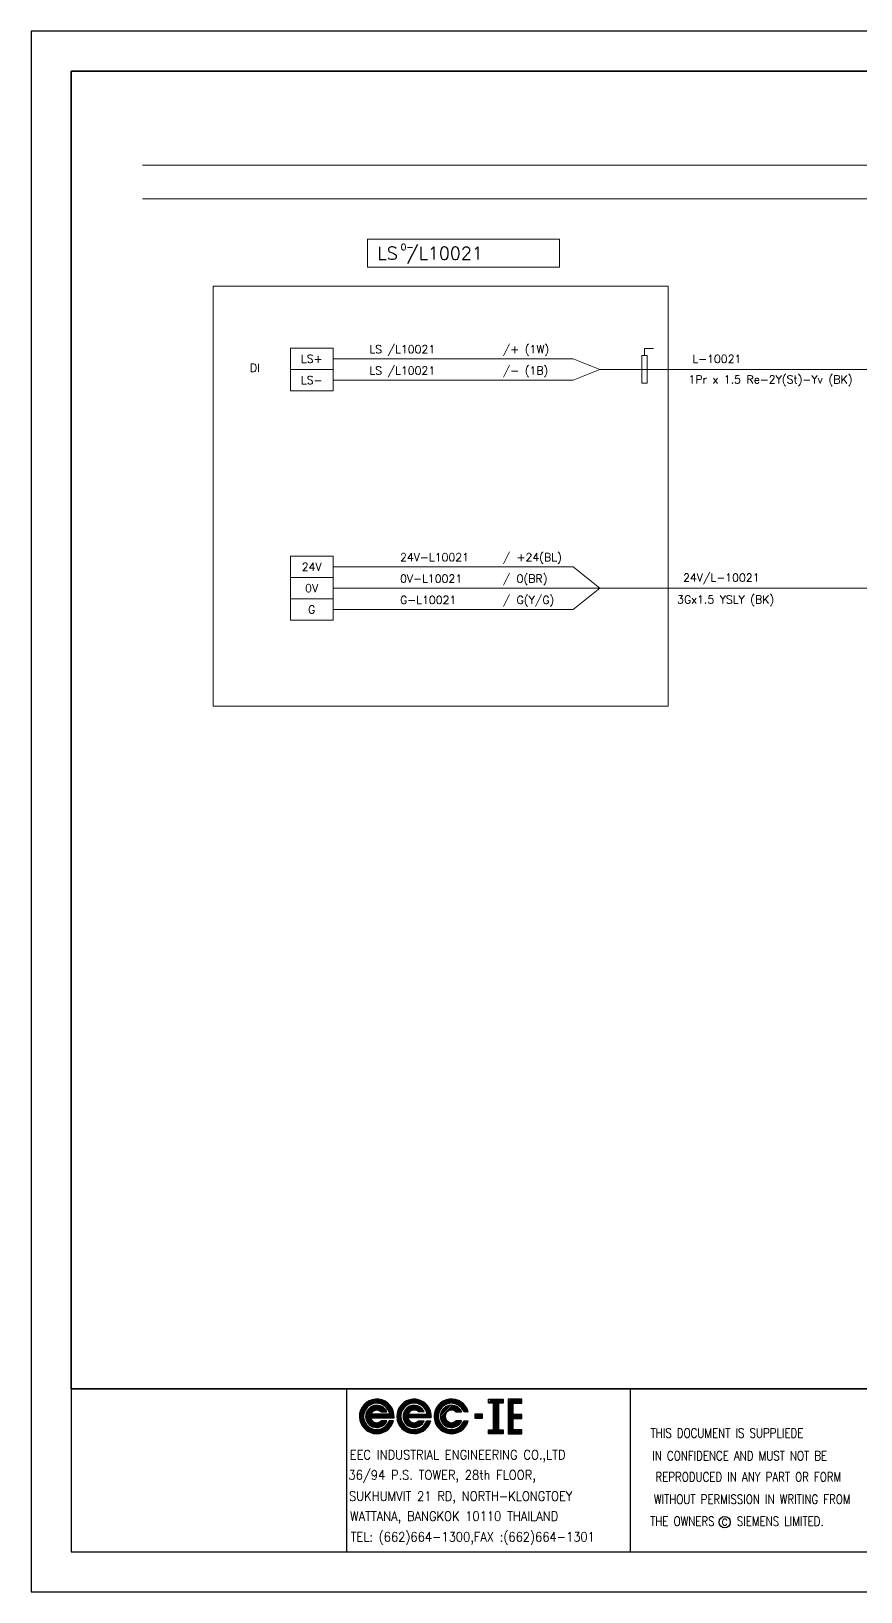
# Model space of a CAD drawing. Header units: millimetres. Extents: x -14942 to 24072, y -50285 to 2207.
# Drawn here: x 3706 to 3861.5, y -3573.9 to -3281.4 of the extents above; entities that cross this region are included whole.
import ezdxf
from ezdxf.enums import TextEntityAlignment as Align

# ---------------------------------------------------------------- set-up
doc = ezdxf.new("R2010")
doc.units = ezdxf.units.MM
doc.header["$MEASUREMENT"] = 0
doc.layers.get('0').update_dxf_attribs({"linetype": 'CONTINUOUS'})
for name, color, linetype in [('52049_PAPER A4$0$Frame_A1', 253, 'CONTINUOUS'), ('BORDER', 3, 'CONTINUOUS'), ('INSTRU', 4, 'CONTINUOUS'), ('LINE', 3, 'CONTINUOUS'), ('TEXT', 2, 'CONTINUOUS')]:
    doc.layers.add(name, color=color, linetype=linetype)
doc.styles.add('52049_PAPER A4$0$Romans-title', font='romans.shx')
doc.styles.add('ROMANS', font='romans')

# ---------------------------------------------------------------- blocks, each defined once
blk = doc.blocks.new('52049_PAPER A4$0$eec-ie')
at = {"layer": '52049_PAPER A4$0$Frame_A1', "color": 0, "lineweight": -3}
for p, q in [((0.6485929079663038, 0.5706343853398721), (0.9550872653126135, 0.8771287426861818)), ((0.7728047919345045, 0.6168877466825506), (1.031001835401185, 0.8750847901483212)), ((4.692945939384572, 0.4831857175904588), (5.084682481015989, 0.874922259221421)), ((4.878229202019156, 0.590510457599521), (5.164823706788411, 0.8771049623683211)), ((-0.00451585047358094, -0.0824743731000126), (0.3019785069018326, 0.2240199842754009)), ((-0.002471897935720335, -0.1583889431885837), (0.2557251455586993, 0.09980810030629073)), ((0, 0), (0.8726128922135103, 0.8726128922126009)), ((0.00480491875714506, -0.2290706491212404), (0.2360510255821282, 0.002175457703742723)), ((0.01329811135428827, 0.09125663398026518), (0.7813562582332452, 0.8593147808578578)), ((0.03967163325251022, 0.1955886785035545), (0.6770242137090463, 0.8329412589600906)), ((0.09003907176156645, 0.3239146396381329), (0.5486982525753774, 0.7825738204510344)), ((0.2560834654996142, 0.5679175560026124), (0.3046953362108979, 0.6165294267129866)), ((0.3447616976900463, -0.1229894380649057), (0.9956023303166148, 0.5278511945607534)), ((0.3461659298918676, -0.04362668323665275), (0.9162395754879071, 0.5264469623589321)), ((0.3520730389336677, -0.1936366194477159), (1.06624951169897, 0.5205398533171319)), ((0.3608043201593318, 0.04897022965542419), (0.8236426625962849, 0.5118085720914678)), ((0.3659274164569979, -0.2577407645494532), (0.6640162410467383, 0.04034806003892299)), ((0.3850962112273919, -0.3165304924059456), (0.7419747636722605, 0.04034806003892299)), ((0.4021650798185874, 0.1682895119411114), (0.7043233803105977, 0.4704478124322122)), ((0.4088218208466969, -0.3707634054117079), (0.8199332862977826, 0.04034806003892299)), ((1.691721619122291, 0.04034806003892299), (0.6400535478232996, 0.04034806003892299)), ((0.6843779620362511, -0.1731657868476759), (0.8978918089242143, 0.04034806003892299)), ((0.7623364846617733, -0.1731657868476759), (0.9758503315497364, 0.04034806003892299)), ((0.8402950072872954, -0.1731657868476759), (1.053808854175259, 0.04034806003892299)), ((0.8690633083097055, 0.2453951273027997), (1.130353656801162, 0.5066854757942565)), ((0.870437434537962, 0.6365618666595765), (1.101683541334296, 0.8678079734563653)), ((0.9182535299141819, -0.1731657868476759), (1.13176737680169, 0.04034806003892299)), ((0.9546341039858817, 0.642800013481974), (1.167997406480026, 0.8561633159761186)), ((0.9607815719582504, 0.259154868324913), (1.189143384656745, 0.4875166810234077)), ((0.996212052539704, -0.1731657868476759), (1.209725899427212, 0.04034806003892299)), ((1.029991681415595, 0.6401990682861651), (1.230541353862463, 0.8407487407321241)), ((1.032631722949645, 0.2530464966912405), (1.243376297663417, 0.4637910714045574)), ((1.074170575165226, -0.1731657868476759), (1.287684422052735, 0.04034806003892299)), ((1.093363898225107, 0.2358201493398155), (1.293539354370296, 0.4359956054850045)), ((1.098766896600864, 0.6310157608450027), (1.289745691740336, 0.8219945559849293)), ((1.14599580361164, 0.2104935321012817), (1.339945934163552, 0.4044436626527386)), ((1.152129097791658, -0.1731657868476759), (1.365642944679166, 0.04034806003892299)), ((1.162260191540554, 0.6165505331591703), (1.345928718786126, 0.8002190604047428)), ((1.191864365139736, 0.1784035710043099), (1.382786417610077, 0.3693256234728324)), ((1.21781274904879, 0.1547382640565047), (1.537773972732793, 0.1547382640565047)), ((1.22129324828984, 0.5976250672820242), (1.399329938976734, 0.7756617579698286)), ((1.23008762041718, -0.1731657868476759), (1.443601467304688, 0.04034806003892299)), ((1.246157580817908, 0.1547382640565047), (1.422154668049188, 0.3307353512882401)), ((1.276414784217195, 0.5747880805847672), (1.450130908537176, 0.7485042049038384)), ((1.308046143042702, -0.1731657868476759), (1.521559989930211, 0.04034806003892299)), ((1.32411610344343, 0.1547382640565047), (1.45805995648243, 0.2886821170950498)), ((1.328002349751387, 0.5484171234929818), (1.498468795479312, 0.718883569220452)), ((1.376317478696819, 0.5187737298119828), (1.544445398061725, 0.6869016491773436)), ((1.386004665668679, -0.1731657868476759), (1.599518512556642, 0.04034806003892299)), ((1.402074626068952, 0.1547382640565047), (1.490428099739802, 0.2430917377259902)), ((1.421537315756723, 0.4860350442468189), (1.58813318015109, 0.6526309086411857)), ((1.463773156038769, 0.4503123619024336), (1.629579235687743, 0.6161184415523167)), ((1.463963188294201, -0.1731657868476759), (1.677477035182164, 0.04034806003892299)), ((1.480033148695838, 0.1547382640565047), (1.519092153927886, 0.1937972692885523)), ((1.503080951174525, 0.4116616344126669), (1.668807720362565, 0.5773884036007075)), ((1.539466267342505, 0.3700884279542151), (1.70582105524818, 0.5364432158612544)), ((1.541921710919723, -0.1731657868476759), (1.898023428821034, 0.18293593105318)), ((1.572884766819243, 0.3255484048058861), (1.740600045824976, 0.4932636838111648)), ((1.603238313583461, 0.2779434289441269), (1.773102930284949, 0.4478080456456155)), ((1.61988023354661, -0.1731657868476759), (1.914223189301993, 0.1211771689077068)), ((1.630365871918912, 0.2271124646540557), (1.803263244546542, 0.4000098372816865)), ((1.654027098172264, 0.1728151682818861), (1.830986240102902, 0.3497743102116146)), ((1.67387431159159, 0.1147038590752345), (1.856143378349771, 0.2969729258338702)), ((1.689404022608414, 0.05227504746562772), (1.878564091055523, 0.2414351159122816)), ((1.697838756172132, -0.1731657868476759), (1.926762124163361, 0.05575758114264318)), ((2.092374958390792, -0.09046367513292353), (2.374217752046206, 0.1913791185224909)), ((2.09501366644372, -0.1657834897050634), (2.336835638719094, 0.07603848256894707)), ((2.096163632118987, -0.008716478779206227), (2.51289343481676, 0.4080133239194765)), ((2.10850294957072, 0.08158136129895865), (2.883163298647105, 0.856241710375798)), ((2.13343797911557, 0.184474913469785), (2.780269746476733, 0.8313066808304939)), ((2.180952171350327, 0.3099476283305194), (2.654797031615999, 0.7837924885961911)), ((2.31086684350521, 0.5178208231109238), (2.44692383683514, 0.6538778164422183)), ((2.442117673015673, -0.1305135736365628), (3.095258233567165, 0.5226269869144744)), ((2.44249330756702, -0.05217941646060353), (3.016924076389842, 0.5222513523631278)), ((2.45022511684374, -0.2003646524344731), (2.775893662897033, 0.1253038936192752)), ((2.455573226194701, 0.03885902479487413), (2.925885635135273, 0.5091714337340818)), ((2.464752782700998, -0.2637955092041011), (2.764072914438202, 0.0355246225344672)), ((2.484524793625496, -0.3219820209042155), (2.842031437065089, 0.0355246225344672)), ((2.493429487400135, 0.1546738086253754), (2.810070851304772, 0.4713151725300122)), ((2.556731336005669, 0.4518512251079301), (2.973461138725725, 0.8685810278275312)), ((2.716122987803828, -0.1683423493523151), (2.919989959690611, 0.0355246225344672)), ((2.725059282185612, 0.0355246225344672), (3.789632398928916, 0.0355246225344672)), ((2.7733655414022, 0.590526907878484), (3.055208335079442, 0.8723697015548169)), ((2.79408151043026, -0.1683423493523151), (2.997948482316133, 0.0355246225344672)), ((2.839440766304506, 0.1888509970258383), (3.165109312364621, 0.514519543085953)), ((2.872040033055782, -0.1683423493523151), (3.075907004942565, 0.0355246225344672)), ((2.888706177355743, 0.6279090212065057), (3.130528149651582, 0.8697309935023441)), ((2.949998555681304, -0.1683423493523151), (3.153865527568087, 0.0355246225344672)), ((2.98252507868483, 0.643769399910525), (3.200698554023802, 0.8619428752490421)), ((2.984803988393196, 0.2562556964894611), (3.228540169132884, 0.4999918772291494)), ((3.027957078306827, -0.1683423493523151), (3.231824050193609, 0.0355246225344672)), ((3.064420536808484, 0.6477063354077472), (3.266556949285132, 0.8498427478853046)), ((3.070359795527111, 0.2638529809973988), (3.286726680834363, 0.4802198663046511)), ((3.105915600932803, -0.1683423493523151), (3.309782572819131, 0.0355246225344672)), ((3.138168334235161, 0.6434956102075375), (3.328684123646781, 0.8340113996200671)), ((3.139377158543084, 0.2549118213883048), (3.340396262733066, 0.4559309255773769)), ((3.183874123558326, -0.1683423493523151), (3.387741095445563, 0.0355246225344672)), ((3.198294130766499, 0.2358702709852878), (3.390015987297375, 0.4275921275157089)), ((3.205717414848095, 0.6330861681963142), (3.387498941121521, 0.8148676944683757)), ((3.249568785626252, 0.2091864032190642), (3.43588429765623, 0.3955019152490422)), ((3.261832646183848, -0.1683423493523151), (3.465699618071085, 0.0355246225344672)), ((3.268222809034341, 0.6176330397565835), (3.443311567958517, 0.7927217986798496)), ((3.294318794419269, 0.1759778893874682), (3.478178794370251, 0.3598378893366316)), ((3.622490847626068, 0.159561701552775), (3.311944959493303, 0.159561701552775)), ((3.326427045790297, 0.5978787538851975), (3.496355398141532, 0.7678071062364324)), ((3.339791168810734, -0.1683423493523151), (3.543658140696607, 0.0355246225344672)), ((3.355861129211917, 0.159561701552775), (3.516980922492166, 0.320681494834389)), ((3.380831320063407, 0.5743245055336956), (3.546807147781692, 0.7403003332519802)), ((3.417749691436256, -0.1683423493523151), (3.621616663323039, 0.0355246225344672)), ((3.431782460271734, 0.547317123116045), (3.594799944865372, 0.7103346077101378)), ((3.433819651837439, 0.159561701552775), (3.552286393906343, 0.2780284436221336)), ((3.479520903715638, 0.5170970439339726), (3.64043203363326, 0.6780081738515946)), ((3.495708214061779, -0.1683423493523151), (3.699575185948561, 0.0355246225344672)), ((3.511778174462961, 0.159561701552775), (3.584004652405383, 0.2317881794951973)), ((3.524208513135818, 0.4838261307286302), (3.683772583082828, 0.6433902006756398)), ((3.565944927010605, 0.4476040219769857), (3.724865471682278, 0.606524566648659)), ((3.57366673668821, -0.1683423493523151), (3.777533708574083, 0.0355246225344672)), ((3.589736697088483, 0.159561701552775), (3.611947218126716, 0.1817722225905527)), ((3.604776710061742, 0.4084772824035099), (3.763731560336055, 0.5674321326769132)), ((3.640701396621353, 0.366443446338053), (3.800369738642075, 0.5261117883574116)), ((3.651625259313732, -0.1683423493523151), (3.989132849931593, 0.1691652412664553)), ((3.673667280206246, 0.3214508072960598), (3.834756869753164, 0.4825403968425235)), ((3.703568905998964, 0.2733939104637102), (3.866846627342966, 0.4366716318063482)), ((3.729583781939255, -0.1683423493523151), (4.004605753831129, 0.1066796225395592)), ((3.73023730949717, 0.2221037913350301), (3.896567084897924, 0.3884335667362393)), ((3.753422743970532, 0.1673307031833247), (3.923816753117535, 0.3377247123289635)), ((3.772765316118239, 0.1087147527041452), (3.948458524255329, 0.2844079608412358)), ((3.787744158839814, 0.0457350728001984), (3.970310603142934, 0.228301517104228)), ((3.807542304565231, -0.1683423493523151), (4.016296884913572, 0.0404122309964805)), ((4.179771465225713, -0.1079472791952867), (4.466365969994513, 0.1786472255744229)), ((4.181954168371703, -0.02780605342286435), (4.573690710002666, 0.3639304882080978)), ((4.183644786062359, -0.1820324809841622), (4.43159588105982, 0.06591861401375354)), ((4.19204755471128, 0.06024585554223449), (4.99663057205089, 0.8648288728818443)), ((4.213440880892449, 0.1595977043489256), (4.897278723244199, 0.8434355467006753)), ((4.253816503341113, 0.2779318494240215), (4.778944578170012, 0.8030599242520111)), ((4.343489244121884, 0.4455631128312234), (4.61131331476281, 0.7133871834712409)), ((4.528810110472932, -0.0707427244506107), (5.127619152047373, 0.5280663171233755)), ((4.530590837057389, -0.1469205204921309), (5.203796948088893, 0.526285590540283)), ((4.538345450803718, 0.01675113850524212), (5.040125289090611, 0.5185309767930448)), ((4.540220422959464, -0.2152494572155774), (4.856606544649367, 0.1011366644743248)), ((4.568020902477656, 0.1243851128056122), (4.932491314790695, 0.488855525120016)), ((4.69042442364389, 0.3247471565973683), (4.732129270998939, 0.366452003951963)), ((4.955739763121528, 0.2002698829464862), (5.27212588481234, 0.5166560046372979)), ((4.990957813579826, 0.6252805465337588), (5.238908908576832, 0.873231641530765)), ((5.08341716529776, 0.6397813756257165), (5.308082639784061, 0.8644468501115625)), ((5.086707589656726, 0.2532791868561617), (5.334385532928536, 0.5009571301270626)), ((5.164378503753142, 0.6427841914546661), (5.373107376485677, 0.8515130641881115)), ((5.170088984664744, 0.2587020592382032), (5.391617471328573, 0.480230545901577)), ((5.237396359078502, 0.6378435241549596), (5.434518049986764, 0.8349652150627662)), ((5.237781867086596, 0.2484364190340784), (5.444475578477068, 0.4551301304245499)), ((5.295646037558072, 0.2283420668791223), (5.493382306857711, 0.4260783361796712)), ((5.304330297251909, 0.6268189397023889), (5.492703593115948, 0.8151922355673378)), ((5.345965940263341, 0.2007034469588689), (5.538606702690231, 0.3933442093857593)), ((5.36629055258436, 0.6108206724102274), (5.547953622398381, 0.79248374222243)), ((5.389771520812246, 0.1665505048822524), (5.580305497845984, 0.3570844819159902)), ((5.402076284394298, 0.1547382640565047), (5.722037508078756, 0.1547382640565047)), ((5.423993766013609, 0.5905653632125905), (5.600486824815107, 0.7670584220149976)), ((5.455917802612021, 0.1547382640565047), (5.618544141824259, 0.3173646032691977)), ((5.4779244390038, 0.566537513577714), (5.650469009600783, 0.7390820841728782)), ((5.528417557318789, 0.5390721092653621), (5.698024953742788, 0.7086795056902702)), ((5.533876325238452, 0.1547382640565047), (5.653304973639479, 0.2741669124579857)), ((5.575704355381276, 0.5084003847023268), (5.7432463124278, 0.6759423417488506)), ((5.611834847863975, 0.1547382640565047), (5.684485051613592, 0.2273884678052127)), ((5.619938863729658, 0.4746763704242767), (5.786196898841808, 0.6409344055382462)), ((5.661213425286405, 0.4379924093564114), (5.826916101522329, 0.6036950855914256)), ((5.689793370489497, 0.1547382640565047), (5.711882988101024, 0.1768278816680322)), ((5.699567196886164, 0.3983876583297388), (5.865420889720099, 0.564241351164128)), ((5.734989577165834, 0.3558515159829767), (5.901706653180099, 0.5225685919976968)), ((5.767419288806195, 0.3103227049987254), (5.935746975415896, 0.4786503916075162)), ((5.796738923351768, 0.2616838169187758), (5.967492313984621, 0.4324372075516294)), ((5.822763761590977, 0.2097501325315534), (5.996867429897975, 0.3838538008385513)), ((6.090222124851607, 0.1547382640565047), (5.845047153671658, 0.1547382640565047)), ((5.845710415740996, 0.1547382640565047), (6.023767241814312, 0.3327950901293661)), ((5.923668938366518, 0.1547382640565047), (6.048050536819574, 0.2791198625091056)), ((6.001627460993404, 0.1547382640565047), (6.069530575311546, 0.2226413783746466)), ((6.079585983618927, 0.1547382640565047), (6.087960942368227, 0.163113222805805)), ((6.900908140141837, 0.03717796555793029), (6.459908140144762, 0.03717796555793029)), ((6.459908140144762, 0.03717796555793029), (6.459908140144762, -0.1833220344360598)), ((6.459908140144762, -0.01064923779904348), (6.507735343501736, 0.03717796555793029)), ((6.459908140144762, -0.08860776042456564), (6.585693866127258, 0.03717796555793029)), ((6.459908140144762, -0.1665662830509973), (6.66365238875278, 0.03717796555793029)), ((6.521110911384312, -0.1833220344360598), (6.741610911378302, 0.03717796555793029)), ((6.599069434009834, -0.1833220344360598), (6.819569434004279, 0.03717796555793029)), ((6.677027956635357, -0.1833220344360598), (6.897527956629801, 0.03717796555793029)), ((6.900908140141837, -0.1833220344360598), (6.900908140141837, 0.03717796555793029)), ((7.23165814013737, 0.683142239568042), (7.412568866118818, 0.8640529655494902)), ((7.270027388749895, 0.6435529655555001), (7.49052738874434, 0.8640529655494902)), ((7.347985911375417, 0.6435529655555001), (7.568485911370772, 0.8640529655494902)), ((7.42594443400094, 0.6435529655555001), (7.646444433996294, 0.8640529655494902)), ((7.503902956627826, 0.6435529655555001), (7.724402956621816, 0.8640529655494902)), ((7.507283140134859, 0.5689746264370115), (7.802361479247793, 0.8640529655494902)), ((7.507283140134859, 0.4910161038105798), (7.880320001873315, 0.8640529655494902)), ((7.507283140134859, 0.4130575811850576), (7.958278524498837, 0.8640529655494902)), ((7.507283140134859, 0.335099058558626), (7.782908140131894, 0.6107240585561158)), ((7.507283140134859, 0.2571405359340133), (7.782908140131894, 0.5327655359305936)), ((7.507283140134859, 0.1791820133075817), (7.782908140131894, 0.454807013304162)), ((7.507283140134859, 0.10122349068115), (7.782908140131894, 0.3768484906795493)), ((7.507283140134859, 0.02326496805562783), (7.782908140131894, 0.2988899680531176)), ((7.507283140134859, -0.05469355456989433), (7.782908140131894, 0.2209314454275955)), ((7.507283140134859, -0.1326520771954165), (7.782908140131894, 0.1429729228011638)), ((7.507283140134859, -0.2106105998218482), (7.782908140131894, 0.06501440017473215)), ((7.815737047130824, 0.6435529655555001), (8.036237047125724, 0.8640529655494902)), ((7.893695569756346, 0.6435529655555001), (8.05853314012893, 0.8083905359280834)), ((7.971654092382323, 0.6435529655555001), (8.05853314012893, 0.7304320133025612)), ((8.0496126150083, 0.6435529655555001), (8.05853314012893, 0.6524734906761296)), ((8.334158140125965, 0.4603473549186674), (8.737863750758152, 0.8640529655494902)), ((8.334158140125965, 0.5383058775450991), (8.65990522813172, 0.8640529655494902)), ((8.334158140125965, 0.3823888322922357), (8.815822273383674, 0.8640529655494902)), ((8.334158140125965, 0.6942229227961434), (8.50398818288022, 0.8640529655494902)), ((8.334158140125965, 0.6162644001697117), (8.581946705505743, 0.8640529655494902)), ((8.334158140125965, 0.3044303096667136), (8.609783140123909, 0.5800553096642034)), ((8.334158140125965, 0.2264717870411914), (8.609783140123909, 0.5020967870386812)), ((8.334158140125965, 0.1485132644156693), (8.609783140123909, 0.4241382644122496)), ((8.334158140125965, 0.0705547417892376), (8.609783140123909, 0.3461797417858179)), ((8.334158140125965, -0.007403780836284568), (8.609783140123909, 0.2682212191612052)), ((8.334158140125965, -0.08536230346180673), (8.609783140123909, 0.1902626965347736)), ((8.334158140125965, -0.1633208260882384), (8.609783140123909, 0.1123041739092514)), ((8.334158140125965, -0.2412793487137606), (8.609783140123909, 0.03434565128281974)), ((8.334158140125965, -0.3971963939657144), (8.740969999656954, 0.009615465564820624)), ((8.334158140125965, -0.3192378713401922), (8.663011477030523, 0.009615465564820624)), ((8.334158140125965, -0.4751549165912365), (8.818928522282476, 0.009615465564820624)), ((8.673280796015206, 0.6435529655555001), (8.893780796009196, 0.8640529655494902)), ((8.676387044905823, -0.2108845344382644), (8.896887044907999, 0.009615465564820624)), ((8.751239318640728, 0.6435529655555001), (8.971739318635628, 0.8640529655494902)), ((8.754345567531345, -0.2108845344382644), (8.97484556753443, 0.009615465564820624)), ((8.82919784126625, 0.6435529655555001), (9.04969784126115, 0.8640529655494902)), ((8.832304090157322, -0.2108845344382644), (9.052804090159952, 0.009615465564820624)), ((8.907156363892682, 0.6435529655555001), (9.105908140119936, 0.8423047417827547)), ((8.985114886518204, 0.6435529655555001), (9.105908140119936, 0.7643462191563231)), ((9.063073409143726, 0.6435529655555001), (9.105908140119936, 0.6863876965317104)), ((0.01644957623648224, -0.2953845142665159), (0.2298128787588212, -0.08202121174417698)), ((0.03186415148047672, -0.3579284616489531), (0.2324138239555396, -0.1573787891747997)), ((0.05061833622767153, -0.4171327995281899), (0.2415971313953378, -0.2261540043600689)), ((0.07239383180785808, -0.4733158265735256), (0.2560623590816249, -0.2896472992988492)), ((0.09695113424277224, -0.5267170467641336), (0.2749878249587709, -0.3486803560481349)), ((0.1241086873087625, -0.577518016324575), (0.2978248116564828, -0.4038018919763999)), ((0.1537293229930583, -0.6258559032658013), (0.3241957687478134, -0.4553894575110462)), ((0.1857112430361667, -0.6718325058491246), (0.3538391624288124, -0.5037045864564789)), ((0.2199819835714152, -0.7155202879384888), (0.3865778479948858, -0.5489244235159276)), ((0.2564944506611937, -0.7569663434760514), (0.4223005303392711, -0.5911602637970645)), ((0.2952244886123481, -0.7961948281499645), (0.4609512578290378, -0.6304680589337295)), ((0.3361696763522559, -0.8332081630360335), (0.50252446428658, -0.6668533751017094)), ((0.379349208401436, -0.8679871536123756), (0.5470644874349091, -0.700271874577993)), ((0.4248048465678949, -0.9004900380723484), (0.5946694632975777, -0.7306254213426655)), ((0.4366172867657951, -0.4209264621185866), (0.6367927429109841, -0.2207510059733977)), ((0.4681692295980611, -0.4673330419127524), (0.6621193601495179, -0.2733829113603861)), ((0.4726030549309144, -0.9306503523339416), (0.645500427587649, -0.7577529796781164)), ((0.5032872687779673, -0.5101735253583684), (0.6942093212464897, -0.3192514728889364)), ((0.5228385820005315, -0.9583733478903014), (0.6997977239598185, -0.781414205931469)), ((0.5418775409630143, -0.5495417757983887), (0.7325017710572865, -0.3589175457045712)), ((0.5756399663791854, -0.9835304861371696), (0.7579090331664702, -0.8012614193503396)), ((0.5839307751566594, -0.5854470642316301), (0.7769443385932391, -0.3924335007950503)), ((0.6223133176536066, -0.1731657868476759), (1.935215474263259, -0.1731657868476759)), ((0.6295211545248094, -0.6178152074890022), (0.8279710936267293, -0.4193652683870823)), ((0.6311777763003192, -1.005951198842013), (0.8203378447751675, -0.8167911303671644)), ((0.6788156229622473, -0.6464792616770865), (0.8867002439474163, -0.4385946406919174)), ((0.6896769611603304, -1.025410536608433), (0.8878315411466247, -0.8272559566230484)), ((0.7320965243270621, -0.6711568829387033), (0.9556179994788181, -0.4476354077869473)), ((0.751435723304894, -1.041610297089392), (0.9615552671066325, -0.8314907532876532)), ((0.7898054422175846, -0.6914064876737029), (1.041312806296446, -0.4398991235948415)), ((0.8168553110699577, -1.05414923195076), (1.043480932875354, -0.8275236101444534)), ((0.8526266472254065, -0.7065438052914033), (1.193599835671193, -0.3655706168456163)), ((0.8864892773472093, -1.06247378829903), (1.13744756977394, -0.8115154958713902)), ((0.9216557088839181, -0.7154732662584138), (1.293782803795693, -0.3433461713466386)), ((0.9611301480172187, -1.065791440253633), (1.253318624321309, -0.7736029639499975)), ((0.9987832060642177, -0.7163042917045459), (1.371741326421215, -0.3433461713466386)), ((1.04197528304303, -1.062904827854254), (1.761533939550191, -0.3433461713466386)), ((1.087762313973144, -0.7052837064211417), (1.449699849047647, -0.3433461713466386)), ((1.130983945236039, -1.051854688287676), (1.839492462175713, -0.3433461713466386)), ((1.198567513160924, -0.6724370298588838), (1.527658371673169, -0.3433461713466386)), ((1.537773972732793, -0.3433461713466386), (1.21781274904879, -0.3433461713466386)), ((1.231794808748418, -1.02900234739991), (1.90161523961342, -0.3591819165358174)), ((1.352925765719192, -0.9858299130555679), (1.858442805268169, -0.4803128735065911)), ((1.532546997576901, -0.884167203823381), (1.756780096035982, -0.6599341053652097)), ((1.646215856190793, -0.380705732080969), (1.683575416924668, -0.3433461713466386)), ((1.905958589505644, -0.3433461713466386), (1.660783618325695, -0.3433461713466386)), ((1.775797278797654, -0.1731657868476759), (1.935086680510722, -0.01387638513551792)), ((1.853755801424086, -0.1731657868476759), (1.938404332466689, -0.08851725580461789)), ((1.931714324049608, -0.1731657868476759), (1.935517720066855, -0.1693623908304289)), ((2.102801784697022, -0.2359538940772836), (2.32097526001462, -0.01778041875968484)), ((2.114901912062123, -0.3018122893390682), (2.317038324516943, -0.09967587688333879)), ((2.130733260326451, -0.3639394637002624), (2.321249049717153, -0.1734236743095607)), ((2.149876965478143, -0.4227542811740932), (2.331658491729286, -0.2409727549229501)), ((2.172022861266669, -0.4785669080119987), (2.347111620168562, -0.3034781491087415)), ((2.196937553708722, -0.5316107381950133), (2.366865906039493, -0.3616823858637872)), ((2.224444326694083, -0.5820624878351737), (2.390420154391904, -0.416086660138717)), ((2.25441005223729, -0.6300552849188534), (2.417427536808646, -0.4670378003465885)), ((2.286736486094924, -0.6756873736867419), (2.447647615990718, -0.5147762437909478)), ((2.321354459270879, -0.7190279231363093), (2.48091852919697, -0.5594638532102181)), ((2.358220093297405, -0.7601208117348506), (2.517140637947705, -0.6012002670850052)), ((2.397312527269605, -0.798986900388627), (2.55626737752209, -0.6400320501361421)), ((2.438632871589107, -0.835625078695557), (2.598301213587092, -0.6759567366962074)), ((2.482204263102631, -0.8700122098071006), (2.64329385262954, -0.7089226202815553)), ((2.508813734351861, -0.375651602803373), (2.709832838535021, -0.1746324986206673)), ((2.528073028139715, -0.9021019673964474), (2.69135074946189, -0.7388242460747279)), ((2.537152532413074, -0.4252713273672271), (2.728874388938493, -0.2335494708431725)), ((2.569242744680651, -0.4711396377260826), (2.755558256704262, -0.2848241257015616)), ((2.576311093210279, -0.9318224249518607), (2.74264086859057, -0.7654926495724794)), ((2.604906770592606, -0.5134341344401037), (2.788766770537222, -0.3295741344963972)), ((2.6270199476171, -0.9590720931710166), (2.797413956742275, -0.7886780840462961)), ((2.644063165095758, -0.5522362625633832), (2.828052128495983, -0.3682472991631585)), ((2.680336699105283, -0.983713864308811), (2.856029907220545, -0.8080206561926389)), ((2.686716216307559, -0.58754173397665), (2.873437007773646, -0.4008209425119276)), ((4.022890415603797, -0.1683423493523151), (2.708445349705016, -0.1683423493523151)), ((2.73295648043495, -0.6192599924761453), (2.925423807047991, -0.426792665863104)), ((2.7364431428432, -1.005565943196416), (2.919009587124492, -0.8229994989151237)), ((2.782972437339595, -0.6472025581970229), (2.985222926769893, -0.4449520687667246)), ((2.795579418680063, -1.024388189985075), (2.987127606252216, -0.8328400024138318)), ((2.837076997438999, -0.6710565207222317), (3.055511519153697, -0.4526219990084428)), ((2.858065037406959, -1.03986109388461), (3.061596818730322, -0.8363293125612472)), ((2.895758505228514, -0.6903335355600575), (3.143561218058494, -0.4425308227300775)), ((2.924332428950947, -1.051552224966144), (3.144486013461574, -0.831398640455518)), ((2.959779013497609, -0.7042715499164842), (3.31588095456982, -0.3481696088438184)), ((2.994983197655529, -1.058859978887995), (3.239881169944965, -0.8139620065985582)), ((3.030377899745872, -0.7116311862928342), (3.393839477196707, -0.3481696088438184)), ((3.07088897817539, -1.060912720992746), (3.358633027265569, -0.7731686719034769)), ((3.109754723065635, -0.7102128855995034), (3.471797999822229, -0.3481696088438184)), ((3.153389480338774, -1.056370741455794), (3.861590612951204, -0.3481696088438184)), ((3.202512291615676, -0.6954138396758935), (3.549756522447751, -0.3481696088438184)), ((3.244735049920564, -1.042983694499526), (3.939549135576726, -0.3481696088438184)), ((3.311944959493303, -0.3481696088438184), (3.622490847626068, -0.3481696088438184)), ((3.322606489955433, -0.6532781639607492), (3.618022823891806, -0.3578618300261951)), ((3.349293953461711, -1.016383313583901), (3.981127973531329, -0.3845492935151924)), ((3.47829499877389, -0.9653407908981535), (3.930085450844672, -0.5135503388273719)), ((3.737913331829077, -0.3938883673399687), (3.783632090325227, -0.3481696088438184)), ((3.756300616602857, -0.3481696088438184), (3.991799884001011, -0.3481696088438184)), ((3.885500827190754, -0.1683423493523151), (4.023604638833604, -0.03023853770901042)), ((3.963459349816276, -0.1683423493523151), (4.025657380940174, -0.1061443182288713)), ((4.192429577481562, -0.2512062121904819), (4.417095051968317, -0.02654073770372634)), ((4.205363363405922, -0.316230948892553), (4.414092236138458, -0.1075020761591077)), ((4.221911212529903, -0.3776416223936394), (4.419032903438165, -0.1805199314858328)), ((4.241684192026696, -0.4358271655228236), (4.430057487890736, -0.2474538696578747)), ((4.264392685370694, -0.4910771948043475), (4.446055755183806, -0.3094141249912354)), ((4.289818005579036, -0.5436103972224373), (4.466311064381443, -0.3671173384191206)), ((4.317794343420246, -0.5935925820067496), (4.49033891401632, -0.4210480114097663)), ((4.348196921903764, -0.6411485261487542), (4.517804318327762, -0.4715411297256651)), ((4.380934085844274, -0.6863698848346758), (4.548476042890798, -0.5188279277872425)), ((4.415942022055788, -0.729320471248684), (4.582200057168848, -0.563062436135624)), ((4.453181342001699, -0.7700396739282951), (4.618884018237623, -0.6043369976932809)), ((4.492635076428996, -0.8085444621265196), (4.65848876926384, -0.6426907692921304)), ((4.534307835595428, -0.8448302255865201), (4.701024911610148, -0.6781131495727095)), ((4.5559192974697, -0.2775091053317738), (4.803597240739691, -0.02983116206178238)), ((4.576645881694731, -0.3347410437309009), (4.79817436835765, -0.1132125570693461)), ((4.578226035985153, -0.8788705478218617), (4.746553722595308, -0.7105428612130709)), ((4.601746297172213, -0.3875991508793959), (4.808440008561774, -0.1809054394916529)), ((4.624439220041495, -0.910615886391497), (4.795192610675258, -0.739862495757734)), ((4.630798091417546, -0.4365058792609489), (4.828534360716731, -0.238769609962219)), ((4.663532218211003, -0.4817302750934687), (4.856172980636074, -0.2890895126683972)), ((4.673022626754573, -0.9399910023048506), (4.84712629506248, -0.7658873339969432)), ((4.699791945680772, -0.5234290702492217), (4.8903259227136, -0.3328950932163934)), ((4.724081337463303, -0.9668908142211876), (4.902626386701286, -0.7883457649832053)), ((4.739511824327565, -0.5616677142279514), (4.930613206382077, -0.3705663321734392)), ((4.777756565084928, -0.9911741092264492), (4.962084801921264, -0.8068458723892036)), ((4.782709515137867, -0.5964285460431711), (4.97713474581451, -0.4020033153674376)), ((4.82948795979155, -0.6276086240159202), (5.030512546416503, -0.4265840373909668)), ((4.834235049218478, -1.012654147718422), (5.026072279260916, -0.8208169176768934)), ((4.88004854592964, -0.6550065605042619), (5.092194860666041, -0.442860245767406)), ((4.893763204787319, -1.031084514775102), (5.095447215571312, -0.8294005039915646)), ((4.934719470410073, -0.678294158648896), (5.16548723213964, -0.447526396919784)), ((4.956668940753843, -1.04613730143501), (5.171578241310272, -0.831228000878582)), ((4.994009701870709, -0.6969624498142366), (5.260475880754711, -0.4304962709302345)), ((5.023396575770676, -1.0573681890437), (5.256869938427826, -0.8238948263860948)), ((5.05871302995547, -0.7102176443549979), (5.425584502963829, -0.3433461713466386)), ((5.094565637004052, -1.064157650435845), (5.356333724754222, -0.8023895626856756)), ((5.13012515391938, -0.716764043017065), (5.503543025589352, -0.3433461713466386)), ((5.171076898402134, -1.065604911663286), (5.485167073049524, -0.7515147370168052)), ((5.210565283337928, -0.7142824362254032), (5.581501548215329, -0.3433461713466386)), ((5.254322319630319, -1.060318013060169), (5.971294161344304, -0.3433461713466386)), ((5.304972873543193, -0.6978333686456608), (5.659460070840851, -0.3433461713466386)), ((5.346659897500103, -1.04593895781727), (6.049252683970735, -0.3433461713466386)), ((5.722037508078756, -0.3433461713466386), (5.402076284394298, -0.3433461713466386)), ((5.429083007938971, -0.651681756875405), (5.708558184471713, -0.3722065803422083)), ((5.452735036715239, -1.017822341228566), (6.07469876882169, -0.3958586091212055)), ((5.584893740015559, -0.9636221605533137), (6.020498588145983, -0.5280173124228895)), ((5.808391164609475, -0.4282906454554904), (5.893335638718781, -0.3433461713466386)), ((5.845047153671658, -0.3433461713466386), (6.090222124851607, -0.3433461713466386)), ((6.459908140144762, -0.1833220344360598), (6.900908140141837, -0.1833220344360598)), ((6.754986479261788, -0.1833220344360598), (6.900908140141837, -0.03740037355692039)), ((6.83294500188731, -0.1833220344360598), (6.900908140141837, -0.1153588961824425)), ((7.23165814013737, -0.9539867355733804), (7.34082284127453, -0.8448220344371293)), ((7.23165814013737, -0.8760282129478583), (7.262864318649008, -0.8448220344371293)), ((7.23165814013737, -1.031945258199812), (7.418781363900962, -0.8448220344371293)), ((7.276239886531584, -1.065322034431119), (7.496739886526484, -0.8448220344371293)), ((7.354198409158016, -1.065322034431119), (7.782908140131894, -0.6366123034558768)), ((7.432156931783538, -1.065322034431119), (7.782908140131894, -0.7145708260823085)), ((7.507283140134859, -0.2885691224473703), (7.782908140131894, -0.01294412244988052)), ((7.507283140134859, -0.3665276450728925), (7.782908140131894, -0.09090264507631218)), ((7.507283140134859, -0.4444861676984146), (7.782908140131894, -0.1688611677018343)), ((7.507283140134859, -0.5224446903248463), (7.782908140131894, -0.246819690328266)), ((7.507283140134859, -0.600403212951278), (7.782908140131894, -0.3247782129528787)), ((7.507283140134859, -0.6783617355758906), (7.782908140131894, -0.4027367355793103)), ((7.507283140134859, -0.7563202582023223), (7.782908140131894, -0.4806952582048325)), ((7.507283140134859, -0.8342787808278445), (7.782908140131894, -0.5586537808312642)), ((7.51011545440906, -1.065322034431119), (7.782908140131894, -0.7925293487087401)), ((7.588073977035492, -1.065322034431119), (7.808573977029482, -0.8448220344371293)), ((7.666032499661014, -1.065322034431119), (7.886532499655914, -0.8448220344371293)), ((7.743991022286536, -1.065322034431119), (7.964491022281436, -0.8448220344371293)), ((7.821949544912513, -1.065322034431119), (8.042449544906958, -0.8448220344371293)), ((8.334158140125965, -0.5531134392167587), (8.609783140123909, -0.2774884392201784)), ((8.334158140125965, -0.6310719618431904), (8.609783140123909, -0.3554469618457006)), ((8.334158140125965, -0.709030484469622), (8.609783140123909, -0.4334054844712227)), ((8.334158140125965, -0.7869890070942347), (8.609783140123909, -0.5113640070976544)), ((8.334158140125965, -0.8649475297206664), (8.609783140123909, -0.5893225297231766)), ((8.334158140125965, -0.9429060523461885), (8.609783140123909, -0.6672810523486987)), ((8.334158140125965, -1.02086457497262), (8.609783140123909, -0.7452395749742209)), ((8.367659203293442, -1.065322034431119), (8.609783140123909, -0.8231980976006525)), ((8.445617725918964, -1.065322034431119), (8.666117725913864, -0.8448220344371293)), ((8.523576248544941, -1.065322034431119), (8.744076248539386, -0.8448220344371293)), ((8.601534771170464, -1.065322034431119), (8.822034771165818, -0.8448220344371293)), ((8.679493293795986, -1.065322034431119), (8.89999329379134, -0.8448220344371293)), ((8.757451816422872, -1.065322034431119), (8.977951816416862, -0.8448220344371293)), ((8.835410339048394, -1.065322034431119), (9.055910339042839, -0.8448220344371293)), ((8.910262612782844, -0.2108845344382644), (9.105908140119936, -0.01523900710071757)), ((8.913368861673916, -1.065322034431119), (9.105908140119936, -0.8727827559860089)), ((8.988221135408367, -0.2108845344382644), (9.105908140119936, -0.09319752972714923)), ((9.066179658033889, -0.2108845344382644), (9.105908140119936, -0.1711560523535809)), ((7.899908067538036, -1.065322034431119), (8.05853314012893, -0.9066969618397707)), ((7.977866590163558, -1.065322034431119), (8.05853314012893, -0.9846554844662023)), ((8.055825112790444, -1.065322034431119), (8.05853314012893, -1.062614007091724)), ((8.991327384300348, -1.065322034431119), (9.105908140119936, -0.9507412786106215)), ((9.06928590692587, -1.065322034431119), (9.105908140119936, -1.028699801237053))]:
    blk.add_line(p, q, dxfattribs=at)
for points in [[(7.23165814013737, 0.8640529655494902), (8.05853314012893, 0.8640529655494902), (8.05853314012893, 0.6435529655555001), (7.782908140131894, 0.6435529655555001), (7.782908140131894, -0.8448220344371293), (8.05853314012893, -0.8448220344371293), (8.05853314012893, -1.065322034431119), (7.23165814013737, -1.065322034431119), (7.23165814013737, -0.8448220344371293), (7.507283140134859, -0.8448220344371293), (7.507283140134859, 0.6435529655555001), (7.23165814013737, 0.6435529655555001)], [(8.609783140123909, 0.009615465564820624), (8.609783140123909, 0.6435529655555001), (9.105908140119936, 0.6435529655555001), (9.105908140119936, 0.8640529655494902), (8.334158140125965, 0.8640529655494902), (8.334158140125965, -1.065322034431119), (9.105908140119936, -1.065322034431119), (9.105908140119936, -0.8448220344371293), (8.609783140123909, -0.8448220344371293), (8.609783140123909, -0.2108845344382644), (9.105908140119936, -0.2108845344382644), (9.105908140119936, 0.009615465564820624)]]:
    blk.add_lwpolyline(points, close=True, dxfattribs=at)
for centre, radius, start, end in [((0.9669168458658532, -0.09430395365416189), 0.9715047207768455, 355.3438957398615, 345.1465903894959), ((5.151180381239101, -0.09430395364506694), 0.9715047207529834, 14.85340961139101, 345.146590388609), ((0.9669168458831336, -0.09430395364142896), 0.7372062968388114, 10.52425447857433, 340.2559549474532), ((0.9669168458967761, -0.09430395364506694), 0.6228160928053671, 23.56972527258957, 336.4302747274104), ((0.9669168458949571, -0.09430395364051947), 0.3535120654444999, 44.78755797556646, 157.6106864482596), ((3.059048613578852, -0.09430395363233401), 0.9666812832420973, 355.6073981619173, 344.7746763278428), ((3.059048613571576, -0.09430395364597643), 0.7420297343231055, 10.07656986228609, 339.9937106233391), ((3.059048613575214, -0.09430395364506694), 0.6179926552966538, 24.25451702800969, 335.7454829719903), ((3.059048613568848, -0.09430395364597643), 0.3583355029451704, 45.10959239760302, 158.7578641445437), ((5.151180381239101, -0.09430395364506694), 0.7372062968281016, 19.74404505274027, 340.2559549472598), ((5.151180381241829, -0.09430395364506694), 0.6228160928055301, 23.56972527258957, 336.4302747274104), ((5.15118038124092, -0.09430395364506694), 0.3535120654475014, 44.787557976183, 315.212442023817), ((0.9669168458995046, -0.09430395364415745), 0.353512065445344, 192.8900610289559, 315.2124420233241), ((3.059048613569303, -0.09430395364415745), 0.3583355029458915, 191.9242039931565, 314.8904076022735)]:
    blk.add_arc(centre, radius, start, end, dxfattribs=at)
blk = doc.blocks.new('52049_PAPER A4$0$eec logo')
at = {"color": 7, "xscale": 2.786697286423482, "yscale": 2.786697286423482, "zscale": 2.786697286423482}
blk.add_blockref('52049_PAPER A4$0$eec-ie', (50.00537618194357, 25.94812975645345), dxfattribs=at)
blk = doc.blocks.new('A$C089E5181')
at = {"color": 3}
for p, q in [((-415.5, 38.01102467920009), (-4.5, 38.01102467920009)), ((-363.9364094613038, 38.01102467920009), (-363.9364094613038, 7.5)), ((-310.7703163574324, 38.01102467920009), (-310.7703163574324, 7.5))]:
    blk.add_line(p, q, dxfattribs=at)
at = {"color": 7}
blk.add_lwpolyline([(0, 0), (0, 292.5), (-423, 292.5), (-423, 0)], close=True, dxfattribs=at)
blk.add_lwpolyline([(-415.5, 285), (-4.5, 285), (-4.5, 38.01102467920009), (-415.5, 38.01102467920009)], close=True)
at = {"color": 3}
blk.add_lwpolyline([(-4.5, 7.5), (-4.5, 285), (-415.5, 285), (-415.5, 7.5)], close=True, dxfattribs=at)
at = {"color": 2}
blk.add_circle((-293.0510394366202, 13.0491565592265), 1.053406106262232, dxfattribs=at)
at = {"color": 3, "xscale": 1.200000000000001, "yscale": 1.200000000000001, "zscale": 1.200000000000001}
blk.add_blockref('52049_PAPER A4$0$eec logo', (-421.493461459323, 2.048523828683756), dxfattribs=at)
at = {"color": 2, "style": '52049_PAPER A4$0$Romans-title', "width": 0.8}
for s, p in [('THIS DOCUMENT IS SUPPLIEDE', (-292.6296893660442, 29.74994643623813)), ('IN CONFIDENCE AND MUST NOT BE', (-290.2398436740809, 25.50977633556431)), (' REPRODUCED IN ANY PART OR FORM', (-289.0967361171029, 21.52918122122173)), (' WITHOUT PERMISSION IN WRITING FROM ', (-287.8970077033437, 17.34813351768389)), ('THE OWNERS   SIEMENS LIMITED. ', (-290.2821967388386, 13.22406572271029))]:
    blk.add_text(s, height=1.74999, dxfattribs=at).set_placement(p, align=Align.MIDDLE)
at = {"color": 2, "style": '52049_PAPER A4$0$Romans-title', "width": 0.9}
for s, p in [('EEC INDUSTRIAL ENGINEERING CO.,LTD', (-363.3113441603405, 24.80827074583249)), ('36/94 P.S. TOWER, 28th FLOOR,', (-363.5458885321414, 21.0336015308103, -1.751563175153033)), ('SUKHUMVIT 21 RD, NORTH-KLONGTOEY', (-363.4532330505472, 17.05462542191071, -1.751563175153033)), ('WATTANA, BANGKOK 10110 THAILAND ', (-363.2532999522587, 13.30746326328517, -1.751563175153033)), ('TEL: (662)664-1300,FAX :(662)664-1301', (-363.1419524808643, 9.420545042718913, -1.751563175153033))]:
    blk.add_text(s, height=1.74999, dxfattribs=at).set_placement(p)
at = {"color": 2, "style": '52049_PAPER A4$0$Romans-title'}
blk.add_text('C', height=1.193175, dxfattribs=at).set_placement((-293.0510394366202, 13.0491565592265), align=Align.MIDDLE)

msp = doc.modelspace()

# ---------------------------------------------------------------- linework, layer by layer
at = {"layer": 'BORDER', "color": 7, "lineweight": 13}
for p, q in [((3726.877721760298, -3306.551879295809), (4112.9077217603, -3306.551879295809)), ((3726.877721760298, -3312.851879295809), (4112.9077217603, -3312.851879295809))]:
    msp.add_line(p, q, dxfattribs=at)
at = {"layer": 'INSTRU', "color": 7, "lineweight": 13}
for p, q in [((3754.572979885241, -3340.810887689281), (3762.572979885241, -3340.810887689281)), ((3754.572979885241, -3340.810887689281), (3754.572979885241, -3344.810887689281)), ((3762.572979885241, -3340.810887689281), (3762.572979885241, -3344.810887689281)), ((3754.572979885241, -3344.810887689281), (3762.572979885241, -3344.810887689281)), ((3754.572979885241, -3344.810887689281), (3754.572979885241, -3348.810887689281)), ((3762.572979885241, -3344.810887689281), (3762.572979885241, -3348.810887689281)), ((3754.572979885241, -3348.810887689281), (3762.572979885241, -3348.810887689281)), ((3754.572979885241, -3348.810887689281), (3762.572979885241, -3348.810887689281)), ((3754.572979885241, -3379.812169730212), (3762.572979885241, -3379.812169730212)), ((3754.572979885241, -3379.812169730212), (3762.572979885241, -3379.812169730212)), ((3754.572979885241, -3379.812169730212), (3762.572979885241, -3379.812169730212)), ((3754.572979885241, -3379.812169730212), (3754.572979885241, -3383.812169730212)), ((3762.572979885241, -3379.812169730212), (3762.572979885241, -3383.812169730212)), ((3754.572979885241, -3383.812169730212), (3754.572979885241, -3387.812169730212)), ((3754.572979885241, -3383.812169730212), (3762.572979885241, -3383.812169730212)), ((3762.572979885241, -3383.812169730212), (3762.572979885241, -3387.812169730212)), ((3754.572979885241, -3387.812169730212), (3762.572979885241, -3387.812169730212)), ((3754.572979885241, -3387.812169730212), (3754.572979885241, -3391.812169730212)), ((3754.572979885241, -3387.812169730212), (3762.572979885241, -3387.812169730212)), ((3762.572979885241, -3387.812169730212), (3762.572979885241, -3391.812169730212)), ((3754.572979885241, -3391.812169730212), (3762.572979885241, -3391.812169730212))]:
    msp.add_line(p, q, dxfattribs=at)
at = {"layer": 'LINE', "color": 7, "lineweight": 13}
for p, q in [((3769.054022866685, -3320.414756844561), (3805.024438541081, -3320.414756844561)), ((3769.054022866685, -3320.414756844561), (3769.054022866685, -3325.623249022367)), ((3805.024438541081, -3320.414756844561), (3805.024438541081, -3325.623249022367)), ((3769.054022866685, -3325.623249022367), (3805.024438541081, -3325.623249022367)), ((3762.572979885241, -3342.810887689281), (3807.592068873939, -3342.810887689281)), ((3812.592068873939, -3344.810887689281), (3807.592068873939, -3342.810887689281)), ((3820.426771760445, -3342.21088768928), (3820.426771760445, -3347.41088768928)), ((3820.426771760445, -3342.21088768928), (3821.426771760445, -3342.21088768928)), ((3820.926771760445, -3340.872699630175), (3822.639303785852, -3340.872699630175)), ((3821.426771760445, -3342.21088768928), (3821.426771760445, -3347.41088768928)), ((3807.592068873939, -3346.810887689281), (3812.592068873939, -3344.810887689281)), ((3812.592068873939, -3344.810887689281), (3974.42646125403, -3344.810887689281)), ((3762.572979885241, -3346.810887689281), (3807.592068873939, -3346.810887689281)), ((3820.426771760445, -3347.41088768928), (3821.426771760445, -3347.41088768928)), ((3762.572979885241, -3381.812169730212), (3807.592068873939, -3381.812169730212)), ((3812.59206887394, -3385.812169730212), (3807.592068873939, -3381.812169730212)), ((3762.572979885241, -3385.812169730212), (3807.592068873939, -3385.812169730212)), ((3807.592068873939, -3385.812169730212), (3812.59206887394, -3385.812169730212)), ((3807.592068873939, -3389.812169730212), (3812.59206887394, -3385.812169730212)), ((3812.59206887394, -3385.812169730212), (3819.408939792657, -3385.812169730212)), ((3819.408939792657, -3385.812169730212), (3880.291213691229, -3385.812169730212)), ((3762.572979885241, -3389.812169730212), (3807.592068873939, -3389.812169730212))]:
    msp.add_line(p, q, dxfattribs=at)
at = {"layer": 'LINE', "color": 7, "lineweight": 13, "ltscale": 8}
for p, q in [((3740.139008130689, -3407.92795812277), (3740.139008130689, -3329.203077228546)), ((3825.36930664174, -3329.203077228546), (3740.139008130689, -3329.203077228546)), ((3825.36930664174, -3407.92795812277), (3825.36930664174, -3329.203077228546)), ((3825.36930664174, -3407.92795812277), (3740.139008130689, -3407.92795812277))]:
    msp.add_line(p, q, dxfattribs=at)
at = {"layer": 'TEXT', "color": 7, "lineweight": 13}
msp.add_line((3820.926771760445, -3342.21088768928), (3820.926771760445, -3340.872699630175), dxfattribs=at)

# ---------------------------------------------------------------- block references
at = {"layer": 'LINE', "color": 7, "lineweight": 13}
msp.add_blockref('A$C089E5181', (4129.018373440997, -3573.917659988001), dxfattribs=at)

# ---------------------------------------------------------------- texts
at = {"layer": 'TEXT', "color": 7, "lineweight": 13, "style": 'ROMANS'}
for s, height, p in [('LS /L10021', 2.4, (3770.888702710905, -3324.231714769753)), ('0-', 1.208952624278027, (3775.275282973118, -3322.480465807499)), ('LS /L10021', 1.5, (3769.376642072228, -3341.768194683546)), ('/+ (1W)', 1.5, (3794.367054617142, -3341.768194683546)), ('L-10021', 1.5, (3829.902332307765, -3343.58672774553)), ('DI', 1.5, (3746.991013702816, -3345.255923332143)), ('LS /L10021', 1.5, (3769.376642072228, -3345.768194683546)), ('/- (1B)', 1.5, (3794.367054617142, -3345.768194683546)), (' 1Pr x 1.5 Re-2Y(St)-Yv (BK)', 1.5, (3828.156502014082, -3347.441268680736)), ('24V-L10021', 1.5, (3775.128317536837, -3380.769476724478)), ('/', 1.5, (3794.367054617142, -3380.769476724478)), ('+24(BL)', 1.5, (3796.970608610558, -3380.769476724478)), ('0V-L10021', 1.5, (3775.128317536837, -3384.769476724478)), ('/', 1.5, (3794.367054617142, -3384.769476724478)), ('0(BR)', 1.5, (3796.970608610558, -3384.769476724478)), ('24V/L-10021', 1.5, (3828.156502014083, -3384.588009786461)), ('/', 1.5, (3794.367054617142, -3388.769476724478)), ('G(Y/G)', 1.5, (3796.970608610558, -3388.769476724478)), ('3Gx1.5 YSLY (BK)', 1.5, (3827.05699248602, -3388.68195459861)), ('G-L10021', 1.5, (3775.128317536837, -3388.769476724478))]:
    msp.add_text(s, height=height, dxfattribs=at).set_placement(p)
for s, p in [('LS+', (3758.572979885241, -3342.810887689281)), ('LS-', (3758.572979885241, -3346.810887689281)), ('24V', (3758.572979885241, -3381.812169730212)), ('0V', (3758.572979885241, -3385.812169730212)), ('G', (3758.572979885241, -3389.812169730212))]:
    msp.add_text(s, height=1.5, dxfattribs=at).set_placement(p, align=Align.MIDDLE)

doc.saveas('drawing.dxf')
